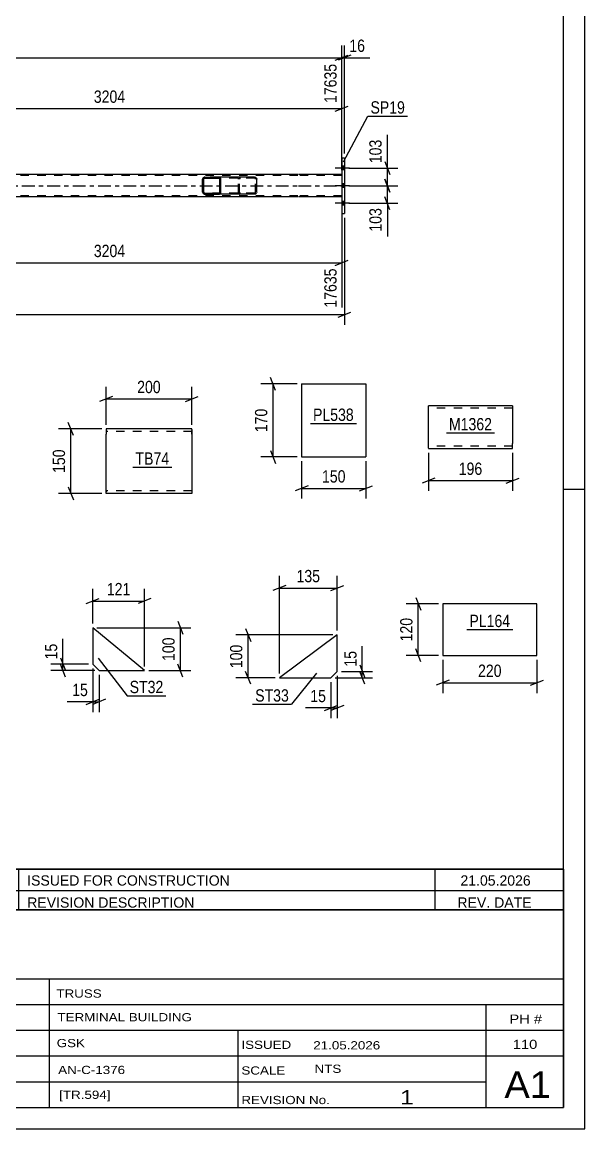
# Model space of a CAD drawing. Header units: millimetres. Extents: x 0 to 841, y 0 to 594.
# Drawn here: x 709.8 to 841, y 0 to 257.9 of the extents above; entities that cross this region are included whole.
import ezdxf

# ---------------------------------------------------------------- set-up
doc = ezdxf.new("R2010")
doc.units = ezdxf.units.MM
doc.linetypes.add('DXK_LINE_DOT2', pattern=[3.9198, 1.9599, -1.9599])
doc.linetypes.add('DXK_LINE_DOT3', pattern=[5.9187, 2.979, -0.9799, 0.9799, -0.9799])
doc.styles.add('Arial Narrow', font='ARIALN.TTF', dxfattribs={"height": 0.2})

# ---------------------------------------------------------------- blocks, each defined once
blk = doc.blocks.new('Unknown-122568727-1133')
at = {"color": 5, "linetype": 'Continuous'}
for p, q in [((841, 0), (841, 594)), ((836, 5), (836, 589)), ((841, 149), (836, 149)), ((5, 5), (836, 5)), ((0, 0), (841, 0))]:
    blk.add_line(p, q, dxfattribs=at)
blk = doc.blocks.new('Part-122568727-7106 - 6955')
at = {"color": 7, "linetype": 'DXK_LINE_DOT2'}
for p, q in [((774.11, 222.22), (111.99, 222.22)), ((784.33, 222.22), (774.21, 222.22)), ((784.33, 222.46), (784.33, 217.18)), ((774.11, 217.42), (111.99, 217.42)), ((784.33, 217.42), (774.21, 217.42))]:
    blk.add_line(p, q, dxfattribs=at)
at = {"color": 2, "linetype": 'Continuous'}
for p, q in [((774.11, 222.46), (681.26, 222.46)), ((784.33, 222.46), (774.21, 222.46)), ((774.11, 217.18), (681.26, 217.18)), ((784.33, 217.18), (774.21, 217.18))]:
    blk.add_line(p, q, dxfattribs=at)
at = {"color": 7, "linetype": 'DXK_LINE_DOT3'}
for p, q in [((111.99, 219.82), (774.11, 219.82)), ((774.21, 219.82), (784.33, 219.82))]:
    blk.add_line(p, q, dxfattribs=at)
blk = doc.blocks.new('Part-122568727-7123 - 6955')
at = {"color": 2, "linetype": 'Continuous'}
for p, q in [((784.33, 226.32), (784.97, 226.32)), ((784.33, 226.32), (784.33, 213.32)), ((784.97, 226.32), (784.97, 213.32)), ((784.33, 213.32), (784.97, 213.32))]:
    blk.add_line(p, q, dxfattribs=at)
blk = doc.blocks.new('Bolt-122568727-7145 - 6955')
at = {"linetype": 'Continuous'}
for points in [[(784.97, 223.48), (784.97, 224.36), (784.33, 224.36), (784.33, 223.48)], [(784.97, 223.48), (784.97, 224.36), (784.33, 224.36), (784.33, 223.48)], [(784.97, 223.48), (784.97, 224.36), (784.33, 224.36), (784.33, 223.48)], [(784.97, 219.38), (784.97, 220.26), (784.33, 220.26), (784.33, 219.38)], [(784.97, 219.38), (784.97, 220.26), (784.33, 220.26), (784.33, 219.38)], [(784.97, 215.28), (784.97, 216.16), (784.33, 216.16), (784.33, 215.28)], [(784.97, 215.28), (784.97, 216.16), (784.33, 216.16), (784.33, 215.28)], [(784.97, 215.28), (784.97, 216.16), (784.33, 216.16), (784.33, 215.28)]]:
    blk.add_hatch(color=1, dxfattribs=at).paths.add_polyline_path(points)
at = {"color": 1, "linetype": 'Continuous'}
for p, q in [((786.13, 223.92), (782.81, 223.92)), ((786.13, 223.92), (782.81, 223.92)), ((786.13, 223.92), (782.81, 223.92)), ((784.97, 224.36), (784.33, 224.36)), ((784.97, 224.36), (784.33, 224.36)), ((784.97, 224.36), (784.33, 224.36)), ((784.97, 223.48), (784.33, 223.48)), ((784.97, 223.48), (784.33, 223.48)), ((784.97, 223.48), (784.33, 223.48)), ((786.13, 219.82), (782.81, 219.82)), ((786.13, 219.82), (782.81, 219.82)), ((784.97, 220.26), (784.33, 220.26)), ((784.97, 220.26), (784.33, 220.26)), ((784.97, 219.38), (784.33, 219.38)), ((784.97, 219.38), (784.33, 219.38)), ((786.13, 215.72), (782.81, 215.72)), ((786.13, 215.72), (782.81, 215.72)), ((786.13, 215.72), (782.81, 215.72)), ((784.97, 216.16), (784.33, 216.16)), ((784.97, 216.16), (784.33, 216.16)), ((784.97, 216.16), (784.33, 216.16)), ((784.97, 215.28), (784.33, 215.28)), ((784.97, 215.28), (784.33, 215.28)), ((784.97, 215.28), (784.33, 215.28))]:
    blk.add_line(p, q, dxfattribs=at)
blk = doc.blocks.new('Part-122568727-7218 - 6955')
at = {"linetype": 'Continuous'}
h = blk.add_hatch(dxfattribs=at)
h.set_pattern_fill('', scale=0.7, style=0, pattern_type=0)
h.set_pattern_definition([(45, (756.118, 221.5273), (-1.57154, 1.57154), [])])
h.paths.add_polyline_path([(756.16, 221.34), (756.12, 221.53), (756.01, 221.68), (755.84, 221.79), (755.65, 221.82), (752.41, 221.82), (752.22, 221.79), (752.05, 221.68), (751.94, 221.53), (751.9, 221.34), (751.9, 218.3), (751.94, 218.12), (752.05, 217.96), (752.22, 217.86), (752.41, 217.82), (755.65, 217.82), (755.84, 217.86), (756.01, 217.96), (756.12, 218.12), (756.16, 218.3)])
h.paths.add_polyline_path([(755.88, 218.21), (755.83, 218.13), (755.74, 218.08), (755.65, 218.06), (752.41, 218.06), (752.31, 218.08), (752.23, 218.13), (752.18, 218.21), (752.16, 218.3), (752.16, 221.34), (752.18, 221.44), (752.23, 221.51), (752.31, 221.57), (752.41, 221.58), (755.65, 221.58), (755.74, 221.57), (755.83, 221.51), (755.88, 221.44), (755.9, 221.34), (755.9, 218.3)])
at = {"color": 2, "linetype": 'Continuous'}
for p, q in [((752.41, 221.82), (752.22, 221.79)), ((752.41, 221.82), (755.65, 221.82)), ((764, 221.82), (755.65, 221.82)), ((755.84, 221.79), (755.65, 221.82)), ((764, 221.82), (764.19, 221.79)), ((751.94, 221.53), (751.9, 221.34)), ((751.9, 218.3), (751.9, 221.34)), ((752.16, 221.34), (752.18, 221.44)), ((752.16, 218.3), (752.16, 221.34)), ((752.18, 221.44), (752.23, 221.51)), ((752.23, 221.51), (752.31, 221.57)), ((752.31, 221.57), (752.41, 221.58)), ((752.41, 221.58), (755.65, 221.58)), ((755.65, 221.58), (755.74, 221.57)), ((755.74, 221.57), (755.83, 221.51)), ((755.83, 221.51), (755.88, 221.44)), ((755.88, 221.44), (755.9, 221.34)), ((755.9, 218.3), (755.9, 221.34)), ((756.16, 221.34), (756.12, 221.53)), ((756.16, 218.3), (756.16, 221.34)), ((764.47, 221.53), (764.51, 221.34)), ((764.51, 218.3), (764.51, 221.34)), ((751.9, 218.3), (751.94, 218.12)), ((752.18, 218.21), (752.16, 218.3)), ((752.23, 218.13), (752.18, 218.21)), ((752.22, 217.86), (752.41, 217.82)), ((752.31, 218.08), (752.23, 218.13)), ((752.41, 218.06), (752.31, 218.08)), ((752.41, 218.06), (755.65, 218.06)), ((752.41, 217.82), (755.65, 217.82)), ((755.74, 218.08), (755.65, 218.06)), ((755.65, 217.82), (755.84, 217.86)), ((764, 217.82), (755.65, 217.82)), ((755.83, 218.13), (755.74, 218.08)), ((755.88, 218.21), (755.83, 218.13)), ((755.9, 218.3), (755.88, 218.21)), ((756.12, 218.12), (756.16, 218.3)), ((764.19, 217.86), (764, 217.82)), ((764.51, 218.3), (764.47, 218.12))]:
    blk.add_line(p, q, dxfattribs=at)
at = {"color": 7, "linetype": 'DXK_LINE_DOT2'}
for p, q in [((755.65, 221.82), (752.41, 221.82)), ((760.56, 221.79), (760.76, 221.82)), ((764, 221.58), (752.41, 221.58)), ((760.25, 221.34), (760.29, 221.53)), ((760.25, 218.3), (760.25, 221.34)), ((760.52, 221.44), (760.5, 221.34)), ((760.5, 218.3), (760.5, 221.34)), ((760.58, 221.51), (760.52, 221.44)), ((760.58, 221.51), (760.6, 221.53)), ((760.6, 221.53), (760.66, 221.57)), ((760.66, 221.57), (760.76, 221.58)), ((764.09, 221.57), (764, 221.58)), ((764.18, 221.51), (764.09, 221.57)), ((764.23, 221.44), (764.18, 221.51)), ((764.25, 221.34), (764.23, 221.44)), ((764.25, 218.3), (764.25, 221.34)), ((764, 218.06), (752.41, 218.06)), ((755.65, 217.82), (752.41, 217.82)), ((760.29, 218.12), (760.25, 218.3)), ((760.5, 218.3), (760.52, 218.21)), ((760.52, 218.21), (760.58, 218.13)), ((760.76, 217.82), (760.56, 217.86)), ((760.58, 218.13), (760.6, 218.12)), ((760.6, 218.12), (760.66, 218.08)), ((760.66, 218.08), (760.76, 218.06)), ((764, 218.06), (764.09, 218.08)), ((764.09, 218.08), (764.18, 218.13)), ((764.18, 218.13), (764.23, 218.21)), ((764.23, 218.21), (764.25, 218.3))]:
    blk.add_line(p, q, dxfattribs=at)
at = {"color": 2, "linetype": 'Continuous'}
for centre, start, end in [((752.39, 221.32), 110.7583, 155.68), ((755.67, 221.32), 24.32, 69.2417), ((764.01, 221.32), 24.32, 69.2417), ((752.39, 218.32), 204.32, 249.2417), ((755.67, 218.32), 290.7583, 335.68), ((764.01, 218.32), 290.7583, 335.68)]:
    blk.add_arc(centre, 0.496, start, end, dxfattribs=at)
at = {"color": 7, "linetype": 'DXK_LINE_DOT2'}
for centre, start, end in [((760.74, 221.32), 110.7583, 155.68), ((760.74, 218.32), 204.32, 249.2417)]:
    blk.add_arc(centre, 0.496, start, end, dxfattribs=at)
blk = doc.blocks.new('Part-122568727-7690 - 7685')
at = {"color": 2, "linetype": 'Continuous'}
for p, q in [((729.38, 163.11), (729.38, 161.91)), ((749.38, 163.11), (729.38, 163.11)), ((749.38, 163.02), (749.38, 163.11)), ((749.38, 163.02), (749.38, 161.91)), ((729.38, 148.85), (729.38, 161.91)), ((749.38, 161.91), (749.38, 148.11)), ((729.38, 148.2), (729.38, 148.85)), ((729.38, 148.11), (729.38, 148.2)), ((749.38, 148.11), (729.38, 148.11))]:
    blk.add_line(p, q, dxfattribs=at)
at = {"color": 7, "linetype": 'DXK_LINE_DOT2'}
for p, q in [((749.38, 162.51), (729.38, 162.51)), ((749.38, 161.91), (749.38, 162.76)), ((729.38, 148.85), (729.38, 148.46)), ((729.38, 148.71), (729.38, 148.76)), ((749.38, 148.71), (729.38, 148.71)), ((749.38, 148.71), (749.38, 148.76))]:
    blk.add_line(p, q, dxfattribs=at)
blk = doc.blocks.new('Part-122568727-7657 - 7653')
at = {"color": 2, "linetype": 'Continuous'}
for p, q in [((774.97, 173.6), (774.97, 156.6)), ((774.97, 173.6), (789.97, 173.6)), ((789.97, 173.6), (789.97, 156.6)), ((774.97, 156.6), (789.97, 156.6))]:
    blk.add_line(p, q, dxfattribs=at)
blk = doc.blocks.new('Part-122568727-7865 - 7859')
at = {"color": 2, "linetype": 'Continuous'}
for p, q in [((738.36, 106.79), (726.27, 116.79)), ((726.27, 116.79), (726.27, 108.29)), ((726.27, 108.29), (727.77, 106.79)), ((727.77, 106.79), (738.36, 106.79))]:
    blk.add_line(p, q, dxfattribs=at)
blk = doc.blocks.new('Part-122568727-7921 - 7915')
at = {"color": 2, "linetype": 'Continuous'}
for p, q in [((783.28, 115.11), (769.79, 105.11)), ((783.29, 106.61), (783.28, 115.11)), ((781.79, 105.11), (783.29, 106.61)), ((769.79, 105.11), (781.79, 105.11))]:
    blk.add_line(p, q, dxfattribs=at)
blk = doc.blocks.new('Part-122568727-2598 - 2584')
at = {"color": 2, "linetype": 'Continuous'}
for p, q in [((824.15, 168.54), (804.54, 168.54)), ((804.54, 158.63), (804.54, 168.54)), ((824.15, 168.54), (824.15, 159.74)), ((804.54, 158.63), (804.54, 158.54)), ((804.54, 158.54), (824.15, 158.54)), ((824.15, 158.54), (824.15, 159.74))]:
    blk.add_line(p, q, dxfattribs=at)
at = {"color": 7, "linetype": 'DXK_LINE_DOT2'}
for p, q in [((824.15, 167.94), (804.54, 167.94)), ((804.54, 159.14), (804.54, 159.19)), ((824.15, 159.14), (804.54, 159.14)), ((824.15, 159.19), (824.15, 159.51)), ((824.15, 159.14), (824.15, 159.19))]:
    blk.add_line(p, q, dxfattribs=at)
blk = doc.blocks.new('Part-122568727-1995 - 1981')
at = {"color": 2, "linetype": 'Continuous'}
for p, q in [((807.87, 122.35), (807.87, 110.35)), ((829.82, 122.35), (807.87, 122.35)), ((829.82, 110.35), (829.82, 122.35)), ((807.87, 110.35), (829.82, 110.35))]:
    blk.add_line(p, q, dxfattribs=at)
blk = doc.blocks.new('StraightDimension-122568727-7366 - 6955')
at = {"color": 7, "linetype": 'Continuous'}
for p, q in [((676.06, 231.86), (676.06, 248.22)), ((784.33, 223.46), (784.33, 248.22)), ((677.56, 238.38), (674.56, 237.18)), ((676.06, 237.78), (784.33, 237.78)), ((782.83, 237.18), (785.83, 238.38))]:
    blk.add_line(p, q, dxfattribs=at)
at = {"color": 0, "linetype": 'Continuous'}
blk.add_wipeout([(783.73, 248.82), (779.53, 248.82), (779.53, 238.48), (783.73, 238.48)], dxfattribs=at)
at = {"color": 0}
blk.add_wipeout([(734.45, 238.53), (734.45, 242.73), (725.94, 242.73), (725.94, 238.53)], dxfattribs=at)
at = {"color": 3, "linetype": 'Continuous', "style": 'Arial Narrow'}
blk.add_text('17635', height=2.863, rotation=90.0002, dxfattribs=at).set_placement((783.13, 239.08))
at = {"color": 3, "style": 'Arial Narrow'}
blk.add_text('3204', height=2.863, dxfattribs=at).set_placement((726.54, 239.13))
blk = doc.blocks.new('StraightDimension-122568727-7274 - 6955')
at = {"color": 7, "linetype": 'Continuous'}
for p, q in [((794.37, 225.42), (795.57, 222.42)), ((785.97, 223.92), (797.37, 223.92)), ((794.97, 219.82), (794.97, 223.92)), ((785.97, 219.82), (797.37, 219.82)), ((795.57, 218.32), (794.37, 221.32))]:
    blk.add_line(p, q, dxfattribs=at)
at = {"color": 0}
blk.add_wipeout([(794.22, 231.13), (790.02, 231.13), (790.02, 224.45), (794.22, 224.45)], dxfattribs=at)
at = {"color": 7, "linetype": 'Continuous'}
blk.add_line((794.97, 223.92), (794.97, 231.66), dxfattribs=at)
blk.add_line((794.97, 223.92), (794.97, 231.66), dxfattribs=at)
at = {"color": 3, "style": 'Arial Narrow'}
blk.add_text('103', height=2.863, rotation=90.0002, dxfattribs=at).set_placement((793.62, 225.05))
blk = doc.blocks.new('StraightDimension-122568727-7282 - 6955')
at = {"color": 7, "linetype": 'Continuous'}
for p, q in [((785.97, 219.82), (797.37, 219.82)), ((794.37, 221.32), (795.57, 218.32)), ((794.97, 215.72), (794.97, 219.82)), ((795.57, 214.22), (794.37, 217.22)), ((785.97, 215.72), (797.37, 215.72))]:
    blk.add_line(p, q, dxfattribs=at)
at = {"color": 0}
blk.add_wipeout([(794.22, 215.2), (790.02, 215.2), (790.02, 208.51), (794.22, 208.51)], dxfattribs=at)
at = {"color": 7, "linetype": 'Continuous'}
blk.add_line((794.97, 215.72), (794.97, 207.99), dxfattribs=at)
blk.add_line((794.97, 215.72), (794.97, 207.99), dxfattribs=at)
at = {"color": 3, "style": 'Arial Narrow'}
blk.add_text('103', height=2.863, rotation=90.0002, dxfattribs=at).set_placement((793.62, 209.11))
blk = doc.blocks.new('StraightDimension-122568727-7291 - 6955')
at = {"color": 7, "linetype": 'Continuous'}
for p, q in [((784.97, 212.32), (784.97, 187.37)), ((101.13, 189.77), (784.97, 189.77)), ((783.47, 189.17), (786.47, 190.37))]:
    blk.add_line(p, q, dxfattribs=at)
blk = doc.blocks.new('StraightDimension-122568727-7302 - 6955')
at = {"color": 7, "linetype": 'Continuous'}
for p, q in [((784.33, 216.18), (784.33, 191.39)), ((676.06, 207.78), (676.06, 191.39)), ((677.56, 202.43), (674.56, 201.23)), ((676.06, 201.83), (784.33, 201.83)), ((782.83, 201.23), (785.83, 202.43))]:
    blk.add_line(p, q, dxfattribs=at)
at = {"color": 0}
blk.add_wipeout([(734.45, 202.58), (734.45, 206.78), (725.94, 206.78), (725.94, 202.58)], dxfattribs=at)
at = {"color": 0, "linetype": 'Continuous'}
blk.add_wipeout([(783.73, 201.13), (779.53, 201.13), (779.53, 190.79), (783.73, 190.79)], dxfattribs=at)
at = {"color": 3, "style": 'Arial Narrow'}
blk.add_text('3204', height=2.863, dxfattribs=at).set_placement((726.54, 203.18))
at = {"color": 3, "linetype": 'Continuous', "style": 'Arial Narrow'}
blk.add_text('17635', height=2.863, rotation=90.0002, dxfattribs=at).set_placement((783.13, 191.39))
blk = doc.blocks.new('StraightDimension-122568727-7381 - 6955')
at = {"color": 7, "linetype": 'Continuous'}
for p, q in [((782.83, 249.05), (785.83, 250.25)), ((784.33, 227.32), (784.33, 252.5)), ((101.77, 249.65), (784.33, 249.65))]:
    blk.add_line(p, q, dxfattribs=at)
blk = doc.blocks.new('StraightDimension-122568727-7391 - 6955')
at = {"color": 7, "linetype": 'Continuous'}
for p, q in [((782.83, 249.05), (785.83, 250.25)), ((786.47, 250.25), (783.47, 249.05)), ((784.33, 227.32), (784.33, 252.5)), ((784.97, 227.32), (784.97, 252.5)), ((784.33, 249.65), (784.97, 249.65))]:
    blk.add_line(p, q, dxfattribs=at)
at = {"color": 0}
blk.add_wipeout([(790.35, 250.4), (790.35, 254.6), (785.49, 254.6), (785.49, 250.4)], dxfattribs=at)
at = {"color": 7, "linetype": 'Continuous'}
blk.add_line((784.97, 249.65), (790.87, 249.65), dxfattribs=at)
blk.add_line((784.97, 249.65), (790.87, 249.65), dxfattribs=at)
at = {"color": 3, "style": 'Arial Narrow'}
blk.add_text('16', height=2.863, dxfattribs=at).set_placement((786.09, 251))
blk = doc.blocks.new('StraightDimension-122568727-7703 - 7685')
at = {"color": 7, "linetype": 'Continuous'}
for p, q in [((729.38, 164.11), (729.38, 172.97)), ((749.38, 164.11), (749.38, 172.97)), ((730.88, 170.72), (727.88, 169.52)), ((747.88, 169.52), (750.88, 170.72)), ((729.38, 170.12), (749.38, 170.12))]:
    blk.add_line(p, q, dxfattribs=at)
at = {"color": 0}
blk.add_wipeout([(742.72, 170.87), (742.72, 175.07), (736.04, 175.07), (736.04, 170.87)], dxfattribs=at)
at = {"color": 3, "style": 'Arial Narrow'}
blk.add_text('200', height=2.863, dxfattribs=at).set_placement((736.64, 171.47))
blk = doc.blocks.new('StraightDimension-122568727-7692 - 7685')
at = {"color": 7, "linetype": 'Continuous'}
for p, q in [((728.38, 163.11), (718.32, 163.11)), ((721.77, 161.61), (720.57, 164.61)), ((721.17, 148.11), (721.17, 163.11)), ((720.57, 149.61), (721.77, 146.61)), ((728.38, 148.11), (718.32, 148.11))]:
    blk.add_line(p, q, dxfattribs=at)
at = {"color": 0}
blk.add_wipeout([(720.42, 158.95), (716.22, 158.95), (716.22, 152.27), (720.42, 152.27)], dxfattribs=at)
at = {"color": 3, "style": 'Arial Narrow'}
blk.add_text('150', height=2.863, rotation=90.0002, dxfattribs=at).set_placement((719.82, 152.87))
blk = doc.blocks.new('StraightDimension-122568727-7659 - 7653')
at = {"color": 7, "linetype": 'Continuous'}
for p, q in [((773.97, 173.6), (765.47, 173.6)), ((768.92, 172.1), (767.72, 175.1)), ((768.32, 156.6), (768.32, 173.6)), ((767.72, 158.1), (768.92, 155.1)), ((773.97, 156.6), (765.47, 156.6))]:
    blk.add_line(p, q, dxfattribs=at)
at = {"color": 0}
blk.add_wipeout([(767.57, 168.45), (763.37, 168.45), (763.37, 161.76), (767.57, 161.76)], dxfattribs=at)
at = {"color": 3, "style": 'Arial Narrow'}
blk.add_text('170', height=2.863, rotation=90.0002, dxfattribs=at).set_placement((766.97, 162.36))
blk = doc.blocks.new('StraightDimension-122568727-7670 - 7653')
at = {"color": 7, "linetype": 'Continuous'}
for p, q in [((774.97, 155.6), (774.97, 146.88)), ((789.97, 155.6), (789.97, 146.88)), ((776.47, 149.88), (773.47, 148.68)), ((788.47, 148.68), (791.47, 149.88)), ((774.97, 149.28), (789.97, 149.28))]:
    blk.add_line(p, q, dxfattribs=at)
at = {"color": 0}
blk.add_wipeout([(785.81, 150.03), (785.81, 154.23), (779.13, 154.23), (779.13, 150.03)], dxfattribs=at)
at = {"color": 3, "style": 'Arial Narrow'}
blk.add_text('150', height=2.863, dxfattribs=at).set_placement((779.73, 150.63))
blk = doc.blocks.new('StraightDimension-122568727-7890 - 7859')
at = {"color": 7, "linetype": 'Continuous'}
for p, q in [((726.27, 117.79), (726.27, 125.86)), ((738.36, 107.79), (738.36, 125.86)), ((724.77, 122.41), (727.77, 123.61)), ((726.27, 123.01), (738.36, 123.01)), ((739.86, 123.61), (736.86, 122.41))]:
    blk.add_line(p, q, dxfattribs=at)
at = {"color": 0}
blk.add_wipeout([(735.66, 123.76), (735.66, 127.96), (728.97, 127.96), (728.97, 123.76)], dxfattribs=at)
at = {"color": 3, "style": 'Arial Narrow'}
blk.add_text('121', height=2.863, dxfattribs=at).set_placement((729.57, 124.36))
blk = doc.blocks.new('StraightDimension-122568727-7867 - 7859')
at = {"color": 7, "linetype": 'Continuous'}
for p, q in [((727.27, 116.79), (749.12, 116.79)), ((746.12, 118.29), (747.32, 115.29)), ((746.72, 106.79), (746.72, 116.79)), ((739.36, 106.79), (749.12, 106.79)), ((747.32, 105.29), (746.12, 108.29))]:
    blk.add_line(p, q, dxfattribs=at)
at = {"color": 0}
blk.add_wipeout([(745.97, 115.13), (741.77, 115.13), (741.77, 108.44), (745.97, 108.44)], dxfattribs=at)
at = {"color": 3, "style": 'Arial Narrow'}
blk.add_text('100', height=2.863, rotation=90.0002, dxfattribs=at).set_placement((745.37, 109.04))
blk = doc.blocks.new('StraightDimension-122568727-7879 - 7859')
at = {"color": 7, "linetype": 'Continuous'}
for p, q in [((718.75, 109.79), (719.95, 106.79)), ((725.27, 108.29), (716.5, 108.29)), ((726.77, 106.79), (716.5, 106.79)), ((719.95, 105.29), (718.75, 108.29)), ((719.35, 106.79), (719.35, 108.29))]:
    blk.add_line(p, q, dxfattribs=at)
at = {"color": 0}
blk.add_wipeout([(718.6, 113.67), (714.4, 113.67), (714.4, 108.81), (718.6, 108.81)], dxfattribs=at)
at = {"color": 7, "linetype": 'Continuous'}
blk.add_line((719.35, 108.29), (719.35, 114.19), dxfattribs=at)
blk.add_line((719.35, 108.29), (719.35, 114.19), dxfattribs=at)
at = {"color": 3, "style": 'Arial Narrow'}
blk.add_text('15', height=2.863, rotation=90.0002, dxfattribs=at).set_placement((718, 109.41))
blk = doc.blocks.new('StraightDimension-122568727-7900 - 7859')
at = {"color": 7, "linetype": 'Continuous'}
for p, q in [((726.27, 107.29), (726.27, 97.11)), ((727.77, 105.79), (727.77, 97.11)), ((724.77, 98.91), (727.77, 100.11)), ((729.27, 100.11), (726.27, 98.91)), ((726.27, 99.51), (727.77, 99.51))]:
    blk.add_line(p, q, dxfattribs=at)
at = {"color": 0}
blk.add_wipeout([(725.74, 100.26), (725.74, 104.46), (720.89, 104.46), (720.89, 100.26)], dxfattribs=at)
at = {"color": 7, "linetype": 'Continuous'}
blk.add_line((726.27, 99.51), (720.36, 99.51), dxfattribs=at)
blk.add_line((726.27, 99.51), (720.36, 99.51), dxfattribs=at)
at = {"color": 3, "style": 'Arial Narrow'}
blk.add_text('15', height=2.863, dxfattribs=at).set_placement((721.49, 100.86))
blk = doc.blocks.new('StraightDimension-122568727-7923 - 7915')
at = {"color": 7, "linetype": 'Continuous'}
for p, q in [((781.79, 104.11), (781.79, 95.7)), ((783.29, 105.61), (783.29, 95.7)), ((780.29, 97.5), (783.29, 98.7)), ((784.79, 98.7), (781.79, 97.5)), ((781.79, 98.1), (783.29, 98.1))]:
    blk.add_line(p, q, dxfattribs=at)
at = {"color": 0}
blk.add_wipeout([(781.26, 98.85), (781.26, 103.05), (776.4, 103.05), (776.4, 98.85)], dxfattribs=at)
at = {"color": 7, "linetype": 'Continuous'}
blk.add_line((781.79, 98.1), (775.88, 98.1), dxfattribs=at)
blk.add_line((781.79, 98.1), (775.88, 98.1), dxfattribs=at)
at = {"color": 3, "style": 'Arial Narrow'}
blk.add_text('15', height=2.863, dxfattribs=at).set_placement((777, 99.45))
blk = doc.blocks.new('StraightDimension-122568727-7961 - 7915')
at = {"color": 7, "linetype": 'Continuous'}
for p, q in [((784.29, 106.61), (791.52, 106.61)), ((788.52, 108.11), (789.72, 105.11)), ((789.72, 103.61), (788.52, 106.61)), ((789.12, 105.11), (789.12, 106.61)), ((782.79, 105.11), (791.52, 105.11))]:
    blk.add_line(p, q, dxfattribs=at)
at = {"color": 0}
blk.add_wipeout([(788.37, 111.99), (784.17, 111.99), (784.17, 107.13), (788.37, 107.13)], dxfattribs=at)
at = {"color": 7, "linetype": 'Continuous'}
blk.add_line((789.12, 106.61), (789.12, 112.51), dxfattribs=at)
blk.add_line((789.12, 106.61), (789.12, 112.51), dxfattribs=at)
at = {"color": 3, "style": 'Arial Narrow'}
blk.add_text('15', height=2.863, rotation=90.0002, dxfattribs=at).set_placement((787.77, 107.73))
blk = doc.blocks.new('StraightDimension-122568727-7937 - 7915')
at = {"color": 7, "linetype": 'Continuous'}
for p, q in [((771.29, 126.65), (768.29, 125.45)), ((769.79, 106.11), (769.79, 128.9)), ((781.78, 125.45), (784.78, 126.65)), ((783.28, 116.11), (783.28, 128.9)), ((769.79, 126.05), (783.28, 126.05))]:
    blk.add_line(p, q, dxfattribs=at)
at = {"color": 0}
blk.add_wipeout([(779.88, 126.8), (779.88, 131), (773.19, 131), (773.19, 126.8)], dxfattribs=at)
at = {"color": 3, "style": 'Arial Narrow'}
blk.add_text('135', height=2.863, dxfattribs=at).set_placement((773.79, 127.4))
blk = doc.blocks.new('StraightDimension-122568727-7949 - 7915')
at = {"color": 7, "linetype": 'Continuous'}
for p, q in [((761.9, 116.61), (763.1, 113.61)), ((782.28, 115.11), (759.65, 115.11)), ((762.5, 105.11), (762.5, 115.11)), ((763.1, 103.61), (761.9, 106.61)), ((768.79, 105.11), (759.65, 105.11))]:
    blk.add_line(p, q, dxfattribs=at)
at = {"color": 0}
blk.add_wipeout([(761.75, 113.45), (757.55, 113.45), (757.55, 106.76), (761.75, 106.76)], dxfattribs=at)
at = {"color": 3, "style": 'Arial Narrow'}
blk.add_text('100', height=2.863, rotation=90.0002, dxfattribs=at).set_placement((761.15, 107.36))
blk = doc.blocks.new('StraightDimension-122568727-2600 - 2584')
at = {"color": 7, "linetype": 'Continuous'}
for p, q in [((804.54, 157.54), (804.54, 148.67)), ((824.15, 157.54), (824.15, 148.67)), ((806.04, 151.67), (803.04, 150.47)), ((804.54, 151.07), (824.15, 151.07)), ((822.65, 150.47), (825.65, 151.67))]:
    blk.add_line(p, q, dxfattribs=at)
at = {"color": 0}
blk.add_wipeout([(817.68, 151.82), (817.68, 156.02), (811, 156.02), (811, 151.82)], dxfattribs=at)
at = {"color": 3, "style": 'Arial Narrow'}
blk.add_text('196', height=2.863, dxfattribs=at).set_placement((811.6, 152.42))
blk = doc.blocks.new('StraightDimension-122568727-1997 - 1981')
at = {"color": 7, "linetype": 'Continuous'}
for p, q in [((807.87, 109.35), (807.87, 101.58)), ((829.82, 109.35), (829.82, 101.58)), ((809.37, 104.58), (806.37, 103.38)), ((807.87, 103.98), (829.82, 103.98)), ((828.32, 103.38), (831.32, 104.58))]:
    blk.add_line(p, q, dxfattribs=at)
at = {"color": 0}
blk.add_wipeout([(822.19, 104.73), (822.19, 108.93), (815.5, 108.93), (815.5, 104.73)], dxfattribs=at)
at = {"color": 3, "style": 'Arial Narrow'}
blk.add_text('220', height=2.863, dxfattribs=at).set_placement((816.1, 105.33))
blk = doc.blocks.new('StraightDimension-122568727-2008 - 1981')
at = {"color": 7, "linetype": 'Continuous'}
for p, q in [((801.56, 123.85), (802.76, 120.85)), ((806.87, 122.35), (799.31, 122.35)), ((802.16, 110.35), (802.16, 122.35)), ((802.76, 108.85), (801.56, 111.85)), ((806.87, 110.35), (799.31, 110.35))]:
    blk.add_line(p, q, dxfattribs=at)
at = {"color": 0}
blk.add_wipeout([(801.41, 119.7), (797.21, 119.7), (797.21, 113.01), (801.41, 113.01)], dxfattribs=at)
at = {"color": 3, "style": 'Arial Narrow'}
blk.add_text('120', height=2.863, rotation=90.0002, dxfattribs=at).set_placement((800.81, 113.61))
blk = doc.blocks.new('Unknown-122568727-20625')
at = {"color": 7, "linetype": 'Continuous'}
for p, q in [((676, 60.55), (836, 60.55)), ((836, 60.55), (676, 60.55)), ((676, 60.55), (676, 55.55)), ((685, 60.55), (685, 55.55)), ((709, 60.55), (709, 55.55)), ((806, 60.55), (806, 55.55)), ((836, 60.55), (836, 55.55)), ((676, 55.55), (836, 55.55)), ((676, 55.55), (676, 51.05)), ((676, 55.55), (836, 55.55)), ((685, 55.55), (685, 51.05)), ((709, 55.55), (709, 51.05)), ((806, 55.55), (806, 51.05)), ((836, 55.55), (836, 51.05)), ((836, 51.05), (676, 51.05))]:
    blk.add_line(p, q, dxfattribs=at)
at = {"color": 7, "linetype": 'Continuous', "style": 'Arial Narrow'}
for s, height, width, p in [('1', 2.39, 1.196471, (679.16, 56.7)), ('0', 2.39, 1.196471, (694, 56.7)), ('ISSUED FOR CONSTRUCTION', 2.3861, 1.196471, (711, 56.7)), ('21.05.2026', 2.386, 1.196471, (812, 56.7)), ('No', 2.386, 1.2, (677.54, 51.55)), ('REV MARK', 2.386, 1.2, (686, 51.55)), ('REVISION DESCRIPTION', 2.3861, 1.2, (711, 51.55)), ('REV. DATE', 2.386, 1.2, (811.28, 51.55))]:
    blk.add_text(s, height=height, dxfattribs=dict(at, width=width)).set_placement(p)
blk = doc.blocks.new('Unknown-122568727-20622')
at = {"color": 7, "linetype": 'Continuous'}
for p, q in [((676, 51.05), (676, 5)), ((676, 51.05), (836, 51.05)), ((836, 51), (836, 5)), ((676, 35), (836, 35)), ((716.14, 35), (716.14, 5)), ((676, 29), (836, 29)), ((818, 5.05), (818, 29.05)), ((676, 23), (836, 23)), ((760.14, 23), (760.14, 5)), ((676, 17), (836, 17)), ((676, 11), (818, 11)), ((676, 5), (836, 5))]:
    blk.add_line(p, q, dxfattribs=at)
at = {"color": 7, "style": 'Arial Narrow'}
for s, height, width, p in [('DRAWING TITLE', 1.9089, 1.425378, (680.88, 30.61)), ('TRUSS', 1.909, 1.425378, (717.81, 30.59)), ('CONTRACT', 1.909, 1.425378, (680.88, 24.71)), ('TERMINAL BUILDING', 1.9089, 1.425378, (718.06, 25.07)), ('MODELLED BY', 1.9089, 1.425378, (680.88, 18.98)), ('GSK', 1.909, 1.425378, (717.88, 19.04)), ('ISSUED', 1.909, 1.425378, (760.94, 18.64)), ('21.05.2026', 1.909, 1.425378, (777.69, 18.52)), ('CONTRACT NO', 1.9089, 1.425378, (680.88, 12.66)), ('AN-C-1376', 1.909, 1.425378, (718.23, 12.78)), ('SCALE', 1.909, 1.425378, (760.94, 12.65)), ('A1', 6.204, 1.25, (822.24, 7.2)), ('DRAWING No', 1.909, 1.425378, (680.56, 7)), ('[TR.594]', 1.909, 1.425378, (718.46, 6.99)), ('1', 3.34, 1.5, (797.91, 5.68)), ('REVISION No.', 1.9089, 1.425378, (760.94, 5.77))]:
    blk.add_text(s, height=height, dxfattribs=dict(at, width=width)).set_placement(p)
at = {"color": 7, "linetype": 'Continuous', "style": 'Arial Narrow'}
for s, height, width, p in [('PH #', 2.1, 1.42538, (823.4, 24.55)), ('110', 2.1, 1.42538, (824.19, 18.65)), ('NTS', 1.909, 1.425378, (778, 13.05))]:
    blk.add_text(s, height=height, dxfattribs=dict(at, width=width)).set_placement(p)
blk = doc.blocks.new('Mark-122568727-7119 - 6955')
at = {"color": 0}
blk.add_wipeout([(799.06, 236.62), (799.06, 239.62), (791.02, 239.62), (791.02, 236.62)], dxfattribs=at)
blk.add_wipeout([(799.06, 236.62), (799.06, 239.62), (791.02, 239.62), (791.02, 236.62)], dxfattribs=at)
at = {"color": 30, "linetype": 'Continuous'}
for p, q in [((784.73, 225.36), (790.42, 236.02)), ((790.42, 236.02), (799.66, 236.02))]:
    blk.add_line(p, q, dxfattribs=at)
at = {"color": 3, "style": 'Arial Narrow'}
blk.add_text('SP19', height=2.863, dxfattribs=at).set_placement((791.02, 236.62))
blk = doc.blocks.new('Mark-122568727-7688 - 7685')
at = {"color": 0}
blk.add_wipeout([(744.1, 154.79), (744.1, 157.79), (736.25, 157.79), (736.25, 154.79)], dxfattribs=at)
blk.add_wipeout([(744.1, 154.79), (744.1, 157.79), (736.25, 157.79), (736.25, 154.79)], dxfattribs=at)
at = {"color": 30, "linetype": 'Continuous'}
blk.add_line((735.65, 154.19), (744.7, 154.19), dxfattribs=at)
at = {"color": 3, "style": 'Arial Narrow'}
blk.add_text('TB74', height=2.863, dxfattribs=at).set_placement((736.25, 154.79))
blk = doc.blocks.new('Mark-122568727-7655 - 7653')
at = {"color": 0}
blk.add_wipeout([(787.13, 165), (787.13, 168), (777.63, 168), (777.63, 165)], dxfattribs=at)
blk.add_wipeout([(787.13, 165), (787.13, 168), (777.63, 168), (777.63, 165)], dxfattribs=at)
at = {"color": 30, "linetype": 'Continuous'}
blk.add_line((777.03, 164.4), (787.73, 164.4), dxfattribs=at)
at = {"color": 3, "style": 'Arial Narrow'}
blk.add_text('PL538', height=2.863, dxfattribs=at).set_placement((777.63, 165))
blk = doc.blocks.new('Mark-122568727-7861 - 7859')
at = {"color": 0}
blk.add_wipeout([(742.74, 101.55), (742.74, 104.55), (734.89, 104.55), (734.89, 101.55)], dxfattribs=at)
blk.add_wipeout([(742.74, 101.55), (742.74, 104.55), (734.89, 104.55), (734.89, 101.55)], dxfattribs=at)
at = {"color": 30, "linetype": 'Continuous'}
for p, q in [((727.58, 109.72), (734.29, 100.95)), ((734.29, 100.95), (743.34, 100.95))]:
    blk.add_line(p, q, dxfattribs=at)
at = {"color": 3, "style": 'Arial Narrow'}
blk.add_text('ST32', height=2.863, dxfattribs=at).set_placement((734.89, 101.55))
blk = doc.blocks.new('Mark-122568727-7917 - 7915')
at = {"color": 0}
blk.add_wipeout([(772, 99.58), (772, 102.58), (764.15, 102.58), (764.15, 99.58)], dxfattribs=at)
blk.add_wipeout([(772, 99.58), (772, 102.58), (764.15, 102.58), (764.15, 99.58)], dxfattribs=at)
at = {"color": 30, "linetype": 'Continuous'}
for p in [(778.41, 106.18), (763.55, 98.98)]:
    blk.add_line(p, (772.6, 98.98), dxfattribs=at)
at = {"color": 3, "style": 'Arial Narrow'}
blk.add_text('ST33', height=2.863, dxfattribs=at).set_placement((764.15, 99.58))
blk = doc.blocks.new('Mark-122568727-2596 - 2584')
at = {"color": 0}
blk.add_wipeout([(819.37, 162.8), (819.37, 165.8), (809.32, 165.8), (809.32, 162.8)], dxfattribs=at)
blk.add_wipeout([(819.37, 162.8), (819.37, 165.8), (809.32, 165.8), (809.32, 162.8)], dxfattribs=at)
at = {"color": 30, "linetype": 'Continuous'}
blk.add_line((808.72, 162.2), (819.97, 162.2), dxfattribs=at)
at = {"color": 3, "style": 'Arial Narrow'}
blk.add_text('M1362', height=2.863, dxfattribs=at).set_placement((809.32, 162.8))
blk = doc.blocks.new('Mark-122568727-1993 - 1981')
at = {"color": 0}
blk.add_wipeout([(823.6, 116.95), (823.6, 119.95), (814.09, 119.95), (814.09, 116.95)], dxfattribs=at)
blk.add_wipeout([(823.6, 116.95), (823.6, 119.95), (814.09, 119.95), (814.09, 116.95)], dxfattribs=at)
at = {"color": 30, "linetype": 'Continuous'}
blk.add_line((813.49, 116.35), (824.2, 116.35), dxfattribs=at)
at = {"color": 3, "style": 'Arial Narrow'}
blk.add_text('PL164', height=2.863, dxfattribs=at).set_placement((814.09, 116.95))

msp = doc.modelspace()

# ---------------------------------------------------------------- block references
for name in ['Unknown-122568727-1133', 'Part-122568727-7123 - 6955', 'Part-122568727-7106 - 6955', 'Part-122568727-7218 - 6955', 'Bolt-122568727-7145 - 6955', 'Part-122568727-7657 - 7653', 'Part-122568727-2598 - 2584', 'Part-122568727-7690 - 7685', 'Part-122568727-1995 - 1981', 'Part-122568727-7865 - 7859', 'Part-122568727-7921 - 7915', 'Unknown-122568727-20625', 'Unknown-122568727-20622']:
    msp.add_blockref(name, (0, 0))

# ---------------------------------------------------------------- next in the draw order: block references
for name in ['StraightDimension-122568727-7366 - 6955', 'StraightDimension-122568727-7703 - 7685', 'StraightDimension-122568727-7659 - 7653', 'Mark-122568727-7655 - 7653', 'Mark-122568727-2596 - 2584', 'Mark-122568727-7688 - 7685', 'StraightDimension-122568727-2600 - 2584', 'StraightDimension-122568727-7890 - 7859', 'Mark-122568727-1993 - 1981', 'StraightDimension-122568727-1997 - 1981', 'StraightDimension-122568727-7923 - 7915']:
    msp.add_blockref(name, (0, 0))

# ---------------------------------------------------------------- next in the draw order: block references
for name in ['StraightDimension-122568727-7274 - 6955', 'StraightDimension-122568727-7692 - 7685', 'StraightDimension-122568727-7670 - 7653', 'StraightDimension-122568727-2008 - 1981', 'StraightDimension-122568727-7867 - 7859', 'StraightDimension-122568727-7961 - 7915']:
    msp.add_blockref(name, (0, 0))

# ---------------------------------------------------------------- next in the draw order: block references
for name in ['StraightDimension-122568727-7381 - 6955', 'StraightDimension-122568727-7282 - 6955', 'StraightDimension-122568727-7937 - 7915', 'StraightDimension-122568727-7879 - 7859']:
    msp.add_blockref(name, (0, 0))

# ---------------------------------------------------------------- next in the draw order: block references
for name in ['StraightDimension-122568727-7391 - 6955', 'StraightDimension-122568727-7291 - 6955', 'StraightDimension-122568727-7949 - 7915', 'StraightDimension-122568727-7900 - 7859']:
    msp.add_blockref(name, (0, 0))

# ---------------------------------------------------------------- next in the draw order: block references
for name in ['Mark-122568727-7119 - 6955', 'StraightDimension-122568727-7302 - 6955', 'Mark-122568727-7861 - 7859', 'Mark-122568727-7917 - 7915']:
    msp.add_blockref(name, (0, 0))

doc.saveas('drawing.dxf')
